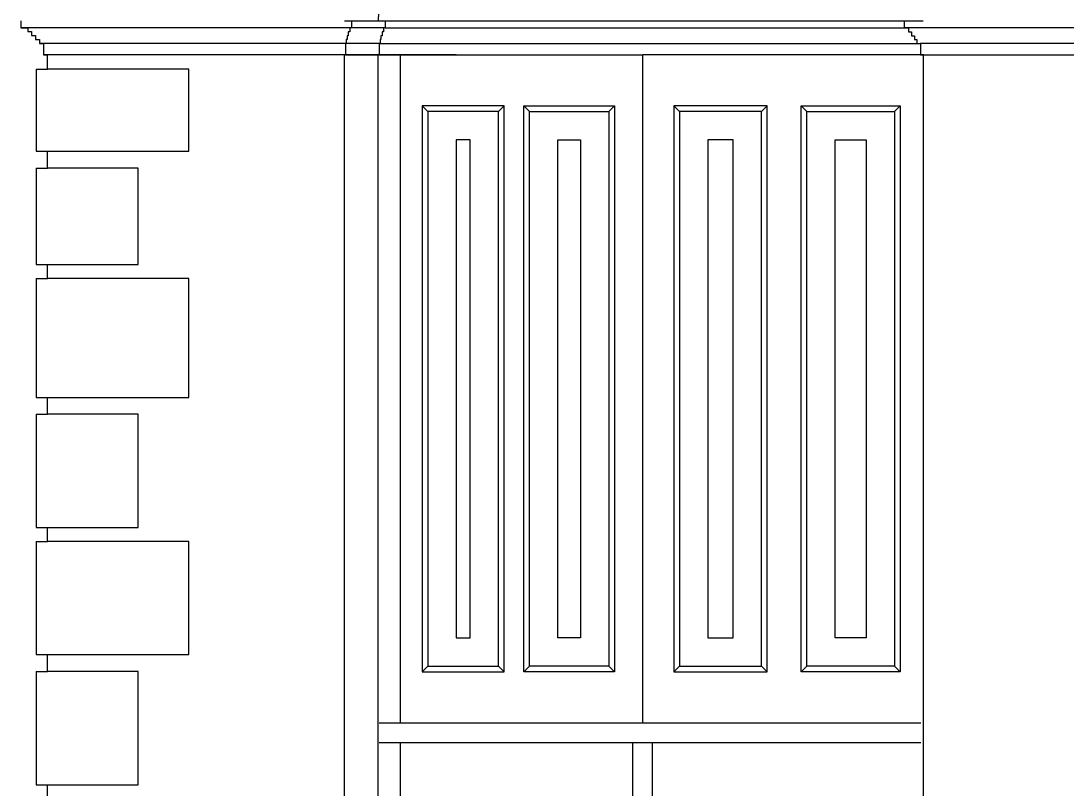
# Model space of a CAD drawing. Extents: x -43 to 90, y 6 to 81.
# Drawn here: x 30.13 to 31.98, y 63.925 to 65.282 of the extents above; entities that cross this region are included whole.
import ezdxf

# ---------------------------------------------------------------- set-up
doc = ezdxf.new("R2010")
doc.units = 0
doc.header["$LTSCALE"] = 0.1
doc.header["$MEASUREMENT"] = 0
doc.layers.add('visto', color=9, linetype='CONTINUOUS')

msp = doc.modelspace()

# ---------------------------------------------------------------- linework, layer by layer
at = {"layer": 'visto'}
for p, q in [((30.7713, 65.2701), (30.1302, 65.2702)), ((30.7023, 65.2822), (30.762, 65.2821)), ((30.762, 65.2821), (31.7255, 65.2822)), ((30.774, 65.2701), (31.6916, 65.2701)), ((32.6997, 65.2702), (31.6916, 65.2702)), ((30.7635, 65.2421), (30.1632, 65.2422)), ((30.7651, 65.2421), (31.7143, 65.2421)), ((32.6997, 65.2422), (31.7204, 65.2421)), ((30.7022, 65.2221), (30.1702, 65.2222)), ((30.1773, 65.197), (30.1773, 65.2222)), ((30.7022, 62.228), (30.7022, 65.2221)), ((30.8997, 65.2221), (30.7038, 65.2221)), ((30.7038, 65.2221), (31.2295, 65.2221)), ((30.7616, 62.0025), (30.7616, 65.2221)), ((30.7618, 65.2222), (30.7618, 65.2222)), ((30.8016, 64.0421), (30.8016, 65.2221)), ((31.2295, 64.0421), (31.2295, 65.2221)), ((31.2295, 64.0421), (31.2295, 65.2221)), ((31.7257, 65.2221), (31.2295, 65.2221)), ((31.7255, 65.2222), (31.7255, 65.2223)), ((31.7257, 62.2281), (31.7257, 65.2221)), ((31.7257, 65.2221), (32.6997, 65.2221, 1680.898)), ((30.1573, 65.197), (30.1573, 65.052)), ((30.1573, 65.197), (30.1773, 65.197)), ((30.4273, 65.197), (30.1772, 65.197)), ((30.4273, 65.052), (30.4273, 65.197)), ((30.8495, 65.1221), (30.8395, 65.1321)), ((30.9745, 65.1221), (30.9845, 65.1321)), ((31.0295, 65.1221), (31.0195, 65.1321)), ((31.1695, 65.1221), (31.1795, 65.1321)), ((31.2945, 65.1221), (31.2845, 65.1321)), ((31.4395, 65.1221), (31.4495, 65.1321)), ((31.5195, 65.1221), (31.5095, 65.1321)), ((31.6745, 65.1221), (31.6845, 65.1321)), ((30.1573, 65.052), (30.1773, 65.052)), ((30.1772, 65.052), (30.4273, 65.052)), ((30.1773, 65.0222), (30.1773, 65.052)), ((30.1573, 65.0222), (30.1573, 64.8519)), ((30.1573, 65.0222), (30.1773, 65.0222)), ((30.3373, 65.0222), (30.1772, 65.0222)), ((30.3373, 64.8519), (30.3373, 65.0222)), ((30.1573, 64.8519), (30.1773, 64.8519)), ((30.1772, 64.8519), (30.3373, 64.8519)), ((30.1773, 64.8269), (30.1773, 64.8519)), ((30.1573, 64.8269), (30.1573, 64.6169)), ((30.1573, 64.8269), (30.1773, 64.8269)), ((30.4273, 64.8269), (30.1772, 64.8269)), ((30.4273, 64.6169), (30.4273, 64.8269)), ((30.1573, 64.6169), (30.1773, 64.6169)), ((30.1772, 64.6169), (30.4273, 64.6169)), ((30.1773, 64.5871), (30.1773, 64.6169)), ((30.1573, 64.5871), (30.1573, 64.3871)), ((30.1573, 64.5871), (30.1773, 64.5871)), ((30.3373, 64.5871), (30.1772, 64.5871)), ((30.3373, 64.3871), (30.3373, 64.5871)), ((30.1573, 64.3871), (30.1773, 64.3871)), ((30.1772, 64.3871), (30.3373, 64.3871)), ((30.1773, 64.3621), (30.1773, 64.3871)), ((30.1573, 64.3621), (30.1573, 64.1624)), ((30.1573, 64.3621), (30.1773, 64.3621)), ((30.4273, 64.3621), (30.1772, 64.3621)), ((30.4273, 64.1624), (30.4273, 64.3621)), ((30.1573, 64.1624), (30.1773, 64.1624)), ((30.1773, 64.1325), (30.1773, 64.1624)), ((30.1773, 64.1624), (30.4273, 64.1624)), ((30.8395, 64.1321), (30.8495, 64.1421)), ((30.9745, 64.1421), (30.9845, 64.1321)), ((31.0295, 64.1421), (31.0195, 64.1321)), ((31.1695, 64.1421), (31.1795, 64.1321)), ((31.2945, 64.1421), (31.2845, 64.1321)), ((31.4395, 64.1421), (31.4495, 64.1321)), ((31.5195, 64.1421), (31.5095, 64.1321)), ((31.6745, 64.1421), (31.6845, 64.1321)), ((30.1573, 64.1325), (30.1573, 63.9325)), ((30.1573, 64.1325), (30.1773, 64.1325)), ((30.3373, 64.1325), (30.1773, 64.1325)), ((30.3373, 63.9325), (30.3373, 64.1325)), ((30.7634, 64.0421), (31.721, 64.0421)), ((30.7634, 64.0071), (31.721, 64.0071)), ((30.8016, 62.0013), (30.8016, 64.0071)), ((31.212, 62.0025), (31.212, 64.0071)), ((31.247, 62.0025), (31.247, 64.0071)), ((30.1573, 63.9325), (30.1773, 63.9325)), ((30.1773, 63.9075), (30.1773, 63.9325)), ((30.1773, 63.9325), (30.3373, 63.9325))]:
    msp.add_line(p, q, dxfattribs=at)
for points in [[(30.1302, 65.2822), (30.1302, 65.2702), (30.1422, 65.2702), (30.1422, 65.2632), (30.1492, 65.2632), (30.1492, 65.2562), (30.1562, 65.2562), (30.1562, 65.2492), (30.1632, 65.2492), (30.1632, 65.2422), (30.1702, 65.2422), (30.1702, 65.2222), (30.1773, 65.2222)], [(30.7144, 65.2821), (30.7144, 65.2702), (30.7116, 65.2702), (30.7116, 65.2631), (30.709, 65.2631), (30.709, 65.2561), (30.7072, 65.2561), (30.7072, 65.2491), (30.7054, 65.2491), (30.7054, 65.2422), (30.7038, 65.2422), (30.7038, 65.2221), (30.7022, 65.2221)], [(30.7144, 65.2821), (30.7144, 65.2702), (30.7116, 65.2702), (30.7116, 65.2631), (30.709, 65.2631), (30.709, 65.2561), (30.7072, 65.2561), (30.7072, 65.2491), (30.7054, 65.2491), (30.7054, 65.2422), (30.7038, 65.2422), (30.7038, 65.2221), (30.7022, 65.2221)], [(30.774, 65.2821), (30.774, 65.2701), (30.7713, 65.2701), (30.7713, 65.2631), (30.7687, 65.2631), (30.7687, 65.2561), (30.7668, 65.2561), (30.7668, 65.2491), (30.7651, 65.2491), (30.7651, 65.2421), (30.7635, 65.2421), (30.7635, 65.2221), (30.7616, 65.2221)], [(30.774, 65.2821), (30.774, 65.2701), (30.7713, 65.2701), (30.7713, 65.2631), (30.7687, 65.2631), (30.7687, 65.2561), (30.7668, 65.2561), (30.7668, 65.2491), (30.7651, 65.2491), (30.7651, 65.2421), (30.7635, 65.2421), (30.7635, 65.2221), (30.7616, 65.2221)], [(31.6916, 65.2821), (31.6916, 65.2701), (31.6993, 65.2701), (31.6993, 65.2631), (31.7046, 65.2631), (31.7046, 65.2561), (31.7099, 65.2561), (31.7099, 65.2491), (31.7143, 65.2491), (31.7143, 65.2421), (31.7204, 65.2421), (31.7204, 65.2221), (31.7257, 65.2221)]]:
    msp.add_lwpolyline(points, dxfattribs=at)
for points in [[(30.9845, 65.1321), (30.8395, 65.1321), (30.8395, 64.1321), (30.9845, 64.1321)], [(31.0195, 65.1321), (31.1795, 65.1321), (31.1795, 64.1321), (31.0195, 64.1321)], [(31.4495, 65.1321), (31.2845, 65.1321), (31.2845, 64.1321), (31.4495, 64.1321)], [(31.5095, 65.1321), (31.6845, 65.1321), (31.6845, 64.1321), (31.5095, 64.1321)], [(30.9745, 65.1221), (30.8495, 65.1221), (30.8495, 64.1421), (30.9745, 64.1421)], [(31.0295, 65.1221), (31.1695, 65.1221), (31.1695, 64.1421), (31.0295, 64.1421)], [(31.4395, 65.1221), (31.2945, 65.1221), (31.2945, 64.1421), (31.4395, 64.1421)], [(31.5195, 65.1221), (31.6745, 65.1221), (31.6745, 64.1421), (31.5195, 64.1421)], [(30.9245, 65.0721), (30.8995, 65.0721), (30.8995, 64.1921), (30.9245, 64.1921)], [(31.0795, 65.0721), (31.1195, 65.0721), (31.1195, 64.1921), (31.0795, 64.1921)], [(31.3895, 65.0721), (31.3445, 65.0721), (31.3445, 64.1921), (31.3895, 64.1921)], [(31.5695, 65.0721), (31.6245, 65.0721), (31.6245, 64.1921), (31.5695, 64.1921)]]:
    msp.add_lwpolyline(points, close=True, dxfattribs=at)
msp.add_open_spline([(31.4827, 65.9115), (31.3577, 66.0016), (31.2029, 66.0206), (31.0198, 65.9187), (30.9458, 65.8385), (30.8135, 65.5992), (30.7665, 65.4422), (30.762, 65.2821)], degree=3, knots=[-0.423896, -0.423896, -0.423896, -0.423896, 0.2089, 0.2089, 0.870902, 0.870902, 1.530041, 1.530041, 1.530041, 1.530041], dxfattribs=at)

doc.saveas('drawing.dxf')
